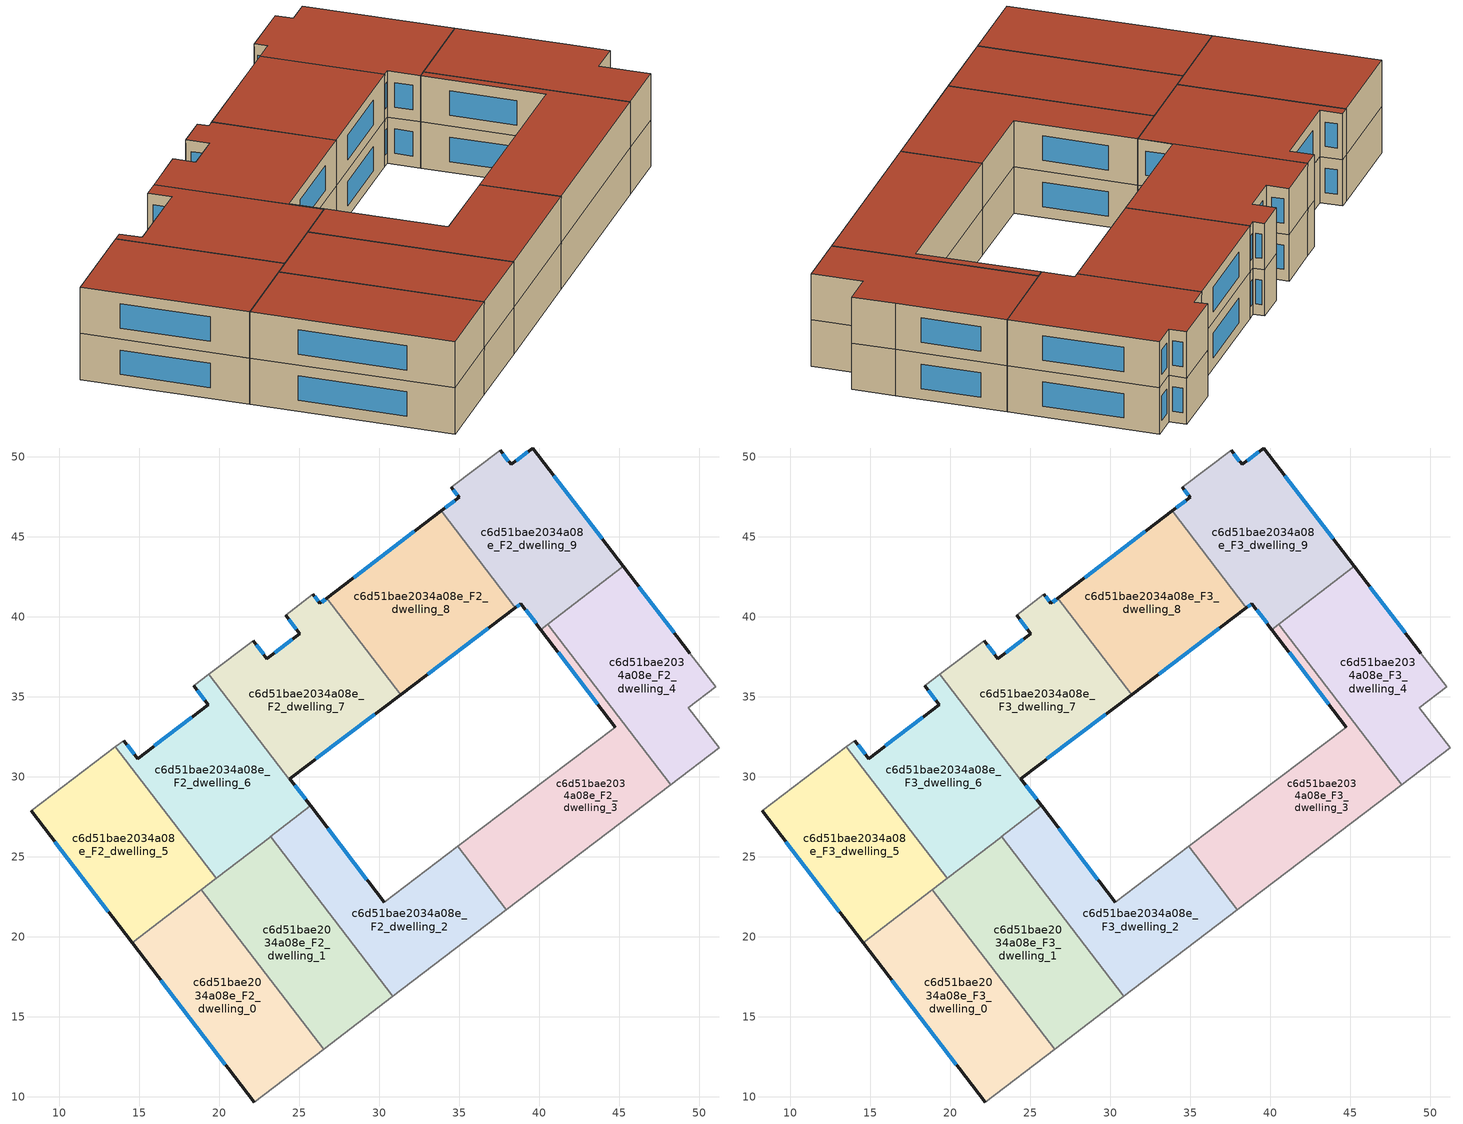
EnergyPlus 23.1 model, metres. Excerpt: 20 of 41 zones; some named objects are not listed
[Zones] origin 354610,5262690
c6d51bae2034a08e_F2_dwelling_0
 floor to c6d51bae2034a08e_F1_dwelling_0 (EU_floor_Construction): 18.88,22.95 26.52,12.97 22.18,9.67 14.54,19.63 z6
 wall outside (EU_wall_Construction): 14.54,19.63 22.18,9.67 z6:9
 wall to c6d51bae2034a08e_F2_dwelling_1 (EU_wall_Construction): 26.52,12.97 18.88,22.95 z6:9
 wall adiabatic (EU_wall_Construction): 22.18,9.67 26.52,12.97 z6:9
 wall to c6d51bae2034a08e_F2_dwelling_5 (EU_wall_Construction): 18.88,22.95 14.54,19.63 z6:9
 window (EU_Window_Construction): 16.34,17.29 20.38,12.01 z6.7:8.3
c6d51bae2034a08e_F2_dwelling_1
 floor to c6d51bae2034a08e_F1_dwelling_1 (EU_floor_Construction): 23.2,26.27 30.85,16.28 26.52,12.97 18.88,22.95 z6
 wall to c6d51bae2034a08e_F2_dwelling_2 (EU_wall_Construction): 30.85,16.28 23.2,26.27 z6:9
 wall adiabatic (EU_wall_Construction): 26.52,12.97 30.85,16.28 z6:9
 wall to c6d51bae2034a08e_F2_dwelling_6 (EU_wall_Construction): 23.2,26.27 19.8,23.66 z6:9
 wall to c6d51bae2034a08e_F2_dwelling_5 (EU_wall_Construction): 19.8,23.66 18.88,22.95 z6:9
c6d51bae2034a08e_F2_dwelling_2
 floor to c6d51bae2034a08e_F1_dwelling_2 (EU_floor_Construction): 34.92,25.64 37.96,21.68 30.85,16.28 23.2,26.27 25.71,28.19 30.32,22.16 z6
 wall outside (EU_wall_Construction): 30.32,22.16 25.71,28.19 z6:9
 wall adiabatic (EU_wall_Construction): 34.92,25.64 30.32,22.16 / 30.85,16.28 37.96,21.68 z6:9
 wall to c6d51bae2034a08e_F2_dwelling_3 (EU_wall_Construction): 37.96,21.68 34.92,25.64 z6:9
 wall to c6d51bae2034a08e_F2_dwelling_7 (EU_wall_Construction): 25.71,28.19 25.66,28.15 z6:9
 wall to c6d51bae2034a08e_F2_dwelling_6 (EU_wall_Construction): 25.66,28.15 23.2,26.27 z6:9
 window (EU_Window_Construction): 29.23,23.57 26.79,26.77 z6.7:8.3
c6d51bae2034a08e_F2_dwelling_3
 floor to c6d51bae2034a08e_F1_dwelling_3 (EU_floor_Construction): 44.76,33.11 40.11,39.21 40.54,39.54 48.23,29.5 37.96,21.68 34.92,25.64 z6
 wall outside (EU_wall_Construction): 40.11,39.21 44.76,33.11 z6:9
 wall to c6d51bae2034a08e_F2_dwelling_4 (EU_wall_Construction): 48.23,29.5 40.54,39.54 z6:9
 wall adiabatic (EU_wall_Construction): 37.96,21.68 48.23,29.5 / 44.76,33.11 34.92,25.64 z6:9
 wall to c6d51bae2034a08e_F2_dwelling_9 (EU_wall_Construction): 40.54,39.54 40.11,39.21 z6:9
 window (EU_Window_Construction): 41.2,37.78 43.67,34.54 z6.7:8.3
c6d51bae2034a08e_F2_dwelling_4
 floor to c6d51bae2034a08e_F1_dwelling_4 (EU_floor_Construction): 49.42,37.73 51.04,35.62 49.34,34.32 51.26,31.81 48.23,29.5 40.54,39.54 45.26,43.16 z6
 wall outside (EU_wall_Construction): 49.42,37.73 45.26,43.16 z6:9
 wall adiabatic (EU_wall_Construction): 48.23,29.5 51.26,31.81 49.34,34.32 51.04,35.62 49.42,37.73 z6:9
 wall to c6d51bae2034a08e_F2_dwelling_9 (EU_wall_Construction): 45.26,43.16 40.54,39.54 z6:9
 window (EU_Window_Construction): 48.44,39 46.24,41.88 z6.7:8.3
c6d51bae2034a08e_F2_dwelling_5
 floor to c6d51bae2034a08e_F1_dwelling_5 (EU_floor_Construction): 13.51,31.87 19.8,23.66 14.54,19.63 8.24,27.86 z6
 wall outside (EU_wall_Construction): 8.24,27.86 14.54,19.63 z6:9
 wall to c6d51bae2034a08e_F2_dwelling_6 (EU_wall_Construction): 19.8,23.66 13.51,31.87 z6:9
 wall adiabatic (EU_wall_Construction): 13.51,31.87 8.24,27.86 z6:9
 window (EU_Window_Construction): 9.72,25.93 13.07,21.57 z6.7:8.3
c6d51bae2034a08e_F2_dwelling_6
 floor to c6d51bae2034a08e_F1_dwelling_6 (EU_floor_Construction): 19.34,36.4 25.66,28.15 19.8,23.66 13.51,31.87 14.03,32.27 14.9,31.15 19.3,34.5 18.4,35.68 z6
 wall outside (EU_wall_Construction): 18.4,35.68 19.3,34.5 14.9,31.15 14.03,32.27 z6:9
 wall adiabatic (EU_wall_Construction): 14.03,32.27 13.51,31.87 / 19.34,36.4 18.4,35.68 z6:9
 wall to c6d51bae2034a08e_F2_dwelling_7 (EU_wall_Construction): 25.66,28.15 19.34,36.4 z6:9
 window (EU_Window_Construction): 14.69,31.41 14.24,32 / 18.27,33.72 15.93,31.93 / 18.61,35.41 19.09,34.78 z6.7:8.3
c6d51bae2034a08e_F2_dwelling_7
 floor to c6d51bae2034a08e_F1_dwelling_7 (EU_floor_Construction): 26.72,41.17 31.34,35.13 24.41,29.89 25.71,28.19 25.66,28.15 19.34,36.4 22.12,38.52 22.98,37.39 25.04,38.96 24.15,40.11 25.86,41.42 26.3,40.85 z6
 wall outside (EU_wall_Construction): 24.15,40.11 25.04,38.96 22.98,37.39 22.12,38.52 / 26.72,41.17 26.3,40.85 25.86,41.42 / 25.71,28.19 24.41,29.89 31.34,35.13 z6:9
 wall adiabatic (EU_wall_Construction): 25.86,41.42 24.15,40.11 / 22.12,38.52 19.34,36.4 z6:9
 wall to c6d51bae2034a08e_F2_dwelling_8 (EU_wall_Construction): 31.34,35.13 26.72,41.17 z6:9
 window (EU_Window_Construction): 24.36,39.84 24.83,39.23 / 26.19,40.98 25.96,41.28 / 26.62,41.09 26.39,40.92 / 26.04,31.12 29.71,33.9 / 25.4,28.59 24.72,29.49 / 22.78,37.66 22.33,38.25 / 24.55,38.59 23.47,37.76 z6.7:8.3
c6d51bae2034a08e_F2_dwelling_8
 floor to c6d51bae2034a08e_F1_dwelling_8 (EU_floor_Construction): 33.88,46.62 38.52,40.57 31.34,35.13 26.72,41.17 z6
 wall outside (EU_wall_Construction): 33.88,46.62 26.72,41.17 / 31.34,35.13 38.52,40.57 z6:9
 wall to c6d51bae2034a08e_F2_dwelling_9 (EU_wall_Construction): 38.52,40.57 33.88,46.62 z6:9
 window (EU_Window_Construction): 32.2,45.34 28.4,42.45 / 33.02,36.41 36.83,39.29 z6.7:8.3
c6d51bae2034a08e_F2_dwelling_9
 floor to c6d51bae2034a08e_F1_dwelling_9 (EU_floor_Construction): 39.6,50.56 45.26,43.16 40.11,39.21 38.86,40.84 38.52,40.57 33.88,46.62 35,47.47 34.51,48.11 37.56,50.42 38.24,49.54 z6
 wall outside (EU_wall_Construction): 45.26,43.16 39.6,50.56 38.24,49.54 37.56,50.42 / 38.52,40.57 38.86,40.84 40.11,39.21 / 34.51,48.11 35,47.47 33.88,46.62 z6:9
 wall adiabatic (EU_wall_Construction): 37.56,50.42 34.51,48.11 z6:9
 window (EU_Window_Construction): 38.08,49.74 37.72,50.21 / 39.28,50.32 38.56,49.78 / 43.93,44.9 40.93,48.82 / 39.16,40.45 39.81,39.59 / 38.6,40.63 38.78,40.77 / 34.74,47.27 34.15,46.82 / 34.62,47.96 34.88,47.62 z6.7:8.3
c6d51bae2034a08e_F3_dwelling_0
 floor to c6d51bae2034a08e_F2_dwelling_0 (EU_floor_Construction): 18.88,22.95 26.52,12.97 22.18,9.67 14.54,19.63 z9
 wall outside (EU_wall_Construction): 14.54,19.63 22.18,9.67 z9:12
 wall to c6d51bae2034a08e_F3_dwelling_1 (EU_wall_Construction): 26.52,12.97 18.88,22.95 z9:12
 wall adiabatic (EU_wall_Construction): 22.18,9.67 26.52,12.97 z9:12
 wall to c6d51bae2034a08e_F3_dwelling_5 (EU_wall_Construction): 18.88,22.95 14.54,19.63 z9:12
 window (EU_Window_Construction): 16.34,17.29 20.38,12.01 z9.7:11.3
 roof outside (EU_roof_Construction): 26.52,12.97 18.88,22.95 14.54,19.63 22.18,9.67 z12
c6d51bae2034a08e_F3_dwelling_1
 floor to c6d51bae2034a08e_F2_dwelling_1 (EU_floor_Construction): 23.2,26.27 30.85,16.28 26.52,12.97 18.88,22.95 z9
 wall to c6d51bae2034a08e_F3_dwelling_2 (EU_wall_Construction): 30.85,16.28 23.2,26.27 z9:12
 wall adiabatic (EU_wall_Construction): 26.52,12.97 30.85,16.28 z9:12
 wall to c6d51bae2034a08e_F3_dwelling_6 (EU_wall_Construction): 23.2,26.27 19.8,23.66 z9:12
 wall to c6d51bae2034a08e_F3_dwelling_5 (EU_wall_Construction): 19.8,23.66 18.88,22.95 z9:12
 roof outside (EU_roof_Construction): 30.85,16.28 23.2,26.27 18.88,22.95 26.52,12.97 z12
c6d51bae2034a08e_F3_dwelling_2
 floor to c6d51bae2034a08e_F2_dwelling_2 (EU_floor_Construction): 34.92,25.64 37.96,21.68 30.85,16.28 23.2,26.27 25.71,28.19 30.32,22.16 z9
 wall outside (EU_wall_Construction): 30.32,22.16 25.71,28.19 z9:12
 wall adiabatic (EU_wall_Construction): 34.92,25.64 30.32,22.16 / 30.85,16.28 37.96,21.68 z9:12
 wall to c6d51bae2034a08e_F3_dwelling_3 (EU_wall_Construction): 37.96,21.68 34.92,25.64 z9:12
 wall to c6d51bae2034a08e_F3_dwelling_7 (EU_wall_Construction): 25.71,28.19 25.66,28.15 z9:12
 wall to c6d51bae2034a08e_F3_dwelling_6 (EU_wall_Construction): 25.66,28.15 23.2,26.27 z9:12
 window (EU_Window_Construction): 29.23,23.57 26.79,26.77 z9.7:11.3
 roof outside (EU_roof_Construction): 37.96,21.68 34.92,25.64 30.32,22.16 25.71,28.19 23.2,26.27 30.85,16.28 z12
c6d51bae2034a08e_F3_dwelling_3
 floor to c6d51bae2034a08e_F2_dwelling_3 (EU_floor_Construction): 44.76,33.11 40.11,39.21 40.54,39.54 48.23,29.5 37.96,21.68 34.92,25.64 z9
 wall outside (EU_wall_Construction): 40.11,39.21 44.76,33.11 z9:12
 wall to c6d51bae2034a08e_F3_dwelling_4 (EU_wall_Construction): 48.23,29.5 40.54,39.54 z9:12
 wall adiabatic (EU_wall_Construction): 37.96,21.68 48.23,29.5 / 44.76,33.11 34.92,25.64 z9:12
 wall to c6d51bae2034a08e_F3_dwelling_9 (EU_wall_Construction): 40.54,39.54 40.11,39.21 z9:12
 window (EU_Window_Construction): 41.2,37.78 43.67,34.54 z9.7:11.3
 roof outside (EU_roof_Construction): 48.23,29.5 40.54,39.54 40.11,39.21 44.76,33.11 34.92,25.64 37.96,21.68 z12
c6d51bae2034a08e_F3_dwelling_4
 floor to c6d51bae2034a08e_F2_dwelling_4 (EU_floor_Construction): 49.42,37.73 51.04,35.62 49.34,34.32 51.26,31.81 48.23,29.5 40.54,39.54 45.26,43.16 z9
 wall outside (EU_wall_Construction): 49.42,37.73 45.26,43.16 z9:12
 wall adiabatic (EU_wall_Construction): 48.23,29.5 51.26,31.81 49.34,34.32 51.04,35.62 49.42,37.73 z9:12
 wall to c6d51bae2034a08e_F3_dwelling_9 (EU_wall_Construction): 45.26,43.16 40.54,39.54 z9:12
 window (EU_Window_Construction): 48.44,39 46.24,41.88 z9.7:11.3
 roof outside (EU_roof_Construction): 51.26,31.81 49.34,34.32 51.04,35.62 49.42,37.73 45.26,43.16 40.54,39.54 48.23,29.5 z12
c6d51bae2034a08e_F3_dwelling_5
 floor to c6d51bae2034a08e_F2_dwelling_5 (EU_floor_Construction): 13.51,31.87 19.8,23.66 14.54,19.63 8.24,27.86 z9
 wall outside (EU_wall_Construction): 8.24,27.86 14.54,19.63 z9:12
 wall to c6d51bae2034a08e_F3_dwelling_6 (EU_wall_Construction): 19.8,23.66 13.51,31.87 z9:12
 wall adiabatic (EU_wall_Construction): 13.51,31.87 8.24,27.86 z9:12
 window (EU_Window_Construction): 9.72,25.93 13.07,21.57 z9.7:11.3
 roof outside (EU_roof_Construction): 19.8,23.66 13.51,31.87 8.24,27.86 14.54,19.63 z12
c6d51bae2034a08e_F3_dwelling_6
 floor to c6d51bae2034a08e_F2_dwelling_6 (EU_floor_Construction): 19.34,36.4 25.66,28.15 19.8,23.66 13.51,31.87 14.03,32.27 14.9,31.15 19.3,34.5 18.4,35.68 z9
 wall outside (EU_wall_Construction): 18.4,35.68 19.3,34.5 14.9,31.15 14.03,32.27 z9:12
 wall adiabatic (EU_wall_Construction): 14.03,32.27 13.51,31.87 / 19.34,36.4 18.4,35.68 z9:12
 wall to c6d51bae2034a08e_F3_dwelling_7 (EU_wall_Construction): 25.66,28.15 19.34,36.4 z9:12
 window (EU_Window_Construction): 14.69,31.41 14.24,32 / 18.27,33.72 15.93,31.93 / 18.61,35.41 19.09,34.78 z9.7:11.3
 roof outside (EU_roof_Construction): 25.66,28.15 19.34,36.4 18.4,35.68 19.3,34.5 14.9,31.15 14.03,32.27 13.51,31.87 19.8,23.66 z12
c6d51bae2034a08e_F3_dwelling_7
 floor to c6d51bae2034a08e_F2_dwelling_7 (EU_floor_Construction): 26.72,41.17 31.34,35.13 24.41,29.89 25.71,28.19 25.66,28.15 19.34,36.4 22.12,38.52 22.98,37.39 25.04,38.96 24.15,40.11 25.86,41.42 26.3,40.85 z9
 wall outside (EU_wall_Construction): 24.15,40.11 25.04,38.96 22.98,37.39 22.12,38.52 / 26.72,41.17 26.3,40.85 25.86,41.42 / 25.71,28.19 24.41,29.89 31.34,35.13 z9:12
 wall adiabatic (EU_wall_Construction): 25.86,41.42 24.15,40.11 / 22.12,38.52 19.34,36.4 z9:12
 wall to c6d51bae2034a08e_F3_dwelling_8 (EU_wall_Construction): 31.34,35.13 26.72,41.17 z9:12
 window (EU_Window_Construction): 24.36,39.84 24.83,39.23 / 26.19,40.98 25.96,41.28 / 26.62,41.09 26.39,40.92 / 26.04,31.12 29.71,33.9 / 25.4,28.59 24.72,29.49 / 22.78,37.66 22.33,38.25 / 24.55,38.59 23.47,37.76 z9.7:11.3
 roof outside (EU_roof_Construction): 25.71,28.19 24.41,29.89 31.34,35.13 26.72,41.17 26.3,40.85 25.86,41.42 24.15,40.11 25.04,38.96 22.98,37.39 22.12,38.52 19.34,36.4 25.66,28.15 z12
c6d51bae2034a08e_F3_dwelling_8
 floor to c6d51bae2034a08e_F2_dwelling_8 (EU_floor_Construction): 33.88,46.62 38.52,40.57 31.34,35.13 26.72,41.17 z9
 wall outside (EU_wall_Construction): 33.88,46.62 26.72,41.17 / 31.34,35.13 38.52,40.57 z9:12
 wall to c6d51bae2034a08e_F3_dwelling_9 (EU_wall_Construction): 38.52,40.57 33.88,46.62 z9:12
 window (EU_Window_Construction): 32.2,45.34 28.4,42.45 / 33.02,36.41 36.83,39.29 z9.7:11.3
 roof outside (EU_roof_Construction): 38.52,40.57 33.88,46.62 26.72,41.17 31.34,35.13 z12
c6d51bae2034a08e_F3_dwelling_9
 floor to c6d51bae2034a08e_F2_dwelling_9 (EU_floor_Construction): 39.6,50.56 45.26,43.16 40.11,39.21 38.86,40.84 38.52,40.57 33.88,46.62 35,47.47 34.51,48.11 37.56,50.42 38.24,49.54 z9
 wall outside (EU_wall_Construction): 45.26,43.16 39.6,50.56 38.24,49.54 37.56,50.42 / 38.52,40.57 38.86,40.84 40.11,39.21 / 34.51,48.11 35,47.47 33.88,46.62 z9:12
 wall adiabatic (EU_wall_Construction): 37.56,50.42 34.51,48.11 z9:12
 window (EU_Window_Construction): 38.08,49.74 37.72,50.21 / 39.28,50.32 38.56,49.78 / 43.93,44.9 40.93,48.82 / 39.16,40.45 39.81,39.59 / 38.6,40.63 38.78,40.77 / 34.74,47.27 34.15,46.82 / 34.62,47.96 34.88,47.62 z9.7:11.3
 roof outside (EU_roof_Construction): 45.26,43.16 39.6,50.56 38.24,49.54 37.56,50.42 34.51,48.11 35,47.47 33.88,46.62 38.52,40.57 38.86,40.84 40.11,39.21 z12
[Building]
EU S2 Campaign: North Axis=0; Terrain=City; Solar Distribution=FullExterior
[Site:Location]
Budapest.Ferenc.Liszt.Intl.AP: Latitude=47.437; Longitude=19.256; Time Zone=1; Elevation=185
[SizingPeriod:WeatherFileDays]
AnnualSizingPeriod: Begin Month=1; Begin Day of Month=1; End Month=12; End Day of Month=31; Day of Week for Start Day=Monday; Use Weather File Daylight Saving Period=No; Use Weather File Rain and Snow Indicators=No
[MATERIAL]
EU_InternalMass_Material: Roughness=MediumRough; Thickness=0.1; Conductivity=1; Density=1800; Specific Heat=900; Thermal Absorptance=0.9; Solar Absorptance=0.7; Visible Absorptance=0.7
[MATERIAL:NOMASS] Roughness=MediumRough; Thermal Absorptance=0.9; Solar Absorptance=0.7; Visible Absorptance=0.7
Name | Thermal Resistance
EU_wall_NoMass | 0.832559
EU_roof_NoMass | 1.39638
EU_floor_NoMass | 0.872794
[WINDOWMATERIAL:SIMPLEGLAZINGSYSTEM]
EU_Window_SimpleGlazing: UFactor=2.79869; Solar Heat Gain Coefficient=0.75; Visible Transmittance=0.75
[CONSTRUCTION]
EU_wall_Construction: EU_wall_NoMass
EU_roof_Construction: EU_roof_NoMass
EU_floor_Construction: EU_floor_NoMass
EU_Window_Construction: EU_Window_SimpleGlazing
EU_InternalMass_Construction: EU_InternalMass_Material
[ZONE] Type=1; Multiplier=1; Ceiling Height=autocalculate; Floor Area=autocalculate; Part of Total Floor Area=Yes
Name | Volume
c6d51bae2034a08e_F2_dwelling_0; c6d51bae2034a08e_F3_dwelling_0 | 205.599
c6d51bae2034a08e_F2_dwelling_1; c6d51bae2034a08e_F3_dwelling_1 | 205.588
c6d51bae2034a08e_F2_dwelling_2; c6d51bae2034a08e_F3_dwelling_2 | 205.608
c6d51bae2034a08e_F2_dwelling_3; c6d51bae2034a08e_F3_dwelling_3 | 205.602
c6d51bae2034a08e_F2_dwelling_4; c6d51bae2034a08e_F3_dwelling_4 | 205.616
c6d51bae2034a08e_F2_dwelling_5; c6d51bae2034a08e_F3_dwelling_5 | 205.603
c6d51bae2034a08e_F2_dwelling_6; c6d51bae2034a08e_F3_dwelling_6 | 205.595
c6d51bae2034a08e_F2_dwelling_7; c6d51bae2034a08e_F3_dwelling_7; c6d51bae2034a08e_F2_dwelling_9; c6d51bae2034a08e_F3_dwelling_9 | 205.614
c6d51bae2034a08e_F2_dwelling_8; c6d51bae2034a08e_F3_dwelling_8 | 205.618
[INTERNALMASS] Construction=EU_InternalMass_Construction
Name | Zone or ZoneList | Surface Area
c6d51bae2034a08e_F2_dwelling_0_EU_InternalMass | c6d51bae2034a08e_F2_dwelling_0 | 68.533
c6d51bae2034a08e_F2_dwelling_1_EU_InternalMass | c6d51bae2034a08e_F2_dwelling_1 | 68.5294
c6d51bae2034a08e_F2_dwelling_2_EU_InternalMass | c6d51bae2034a08e_F2_dwelling_2 | 68.5361
c6d51bae2034a08e_F2_dwelling_3_EU_InternalMass | c6d51bae2034a08e_F2_dwelling_3 | 68.5341
c6d51bae2034a08e_F2_dwelling_4_EU_InternalMass | c6d51bae2034a08e_F2_dwelling_4 | 68.5385
c6d51bae2034a08e_F2_dwelling_5_EU_InternalMass | c6d51bae2034a08e_F2_dwelling_5 | 68.5344
c6d51bae2034a08e_F2_dwelling_6_EU_InternalMass | c6d51bae2034a08e_F2_dwelling_6 | 68.5315
c6d51bae2034a08e_F2_dwelling_7_EU_InternalMass | c6d51bae2034a08e_F2_dwelling_7 | 68.5377
c6d51bae2034a08e_F2_dwelling_8_EU_InternalMass | c6d51bae2034a08e_F2_dwelling_8 | 68.5392
c6d51bae2034a08e_F2_dwelling_9_EU_InternalMass | c6d51bae2034a08e_F2_dwelling_9 | 68.5381
c6d51bae2034a08e_F3_dwelling_0_EU_InternalMass | c6d51bae2034a08e_F3_dwelling_0 | 68.533
c6d51bae2034a08e_F3_dwelling_1_EU_InternalMass | c6d51bae2034a08e_F3_dwelling_1 | 68.5294
c6d51bae2034a08e_F3_dwelling_2_EU_InternalMass | c6d51bae2034a08e_F3_dwelling_2 | 68.5361
c6d51bae2034a08e_F3_dwelling_3_EU_InternalMass | c6d51bae2034a08e_F3_dwelling_3 | 68.5341
c6d51bae2034a08e_F3_dwelling_4_EU_InternalMass | c6d51bae2034a08e_F3_dwelling_4 | 68.5385
c6d51bae2034a08e_F3_dwelling_5_EU_InternalMass | c6d51bae2034a08e_F3_dwelling_5 | 68.5344
c6d51bae2034a08e_F3_dwelling_6_EU_InternalMass | c6d51bae2034a08e_F3_dwelling_6 | 68.5315
c6d51bae2034a08e_F3_dwelling_7_EU_InternalMass | c6d51bae2034a08e_F3_dwelling_7 | 68.5377
c6d51bae2034a08e_F3_dwelling_8_EU_InternalMass | c6d51bae2034a08e_F3_dwelling_8 | 68.5392
c6d51bae2034a08e_F3_dwelling_9_EU_InternalMass | c6d51bae2034a08e_F3_dwelling_9 | 68.5381
[OTHEREQUIPMENT] Fuel Type=Electricity; Design Level Calculation Method=Watts/Area; Power per Zone Floor Area=1; Fraction Latent=0; Fraction Radiant=0; Fraction Lost=0; Carbon Dioxide Generation Rate=0; EndUse Subcategory=EU_Step8_InternalGains
Name | Zone or ZoneList or Space or SpaceList | Schedule
EU_Step8_InternalGain_c6d51bae2034a08e_F2_dwelling_0_f000 | c6d51bae2034a08e_F2_dwelling_0 | EU_Step8_GainSchedule_c6d51bae2034a08e_F2_dwelling_0_f000
EU_Step8_InternalGain_c6d51bae2034a08e_F2_dwelling_1_f000 | c6d51bae2034a08e_F2_dwelling_1 | EU_Step8_GainSchedule_c6d51bae2034a08e_F2_dwelling_1_f000
EU_Step8_InternalGain_c6d51bae2034a08e_F2_dwelling_2_f000 | c6d51bae2034a08e_F2_dwelling_2 | EU_Step8_GainSchedule_c6d51bae2034a08e_F2_dwelling_2_f000
EU_Step8_InternalGain_c6d51bae2034a08e_F2_dwelling_3_f000 | c6d51bae2034a08e_F2_dwelling_3 | EU_Step8_GainSchedule_c6d51bae2034a08e_F2_dwelling_3_f000
EU_Step8_InternalGain_c6d51bae2034a08e_F2_dwelling_4_f000 | c6d51bae2034a08e_F2_dwelling_4 | EU_Step8_GainSchedule_c6d51bae2034a08e_F2_dwelling_4_f000
EU_Step8_InternalGain_c6d51bae2034a08e_F2_dwelling_5_f000 | c6d51bae2034a08e_F2_dwelling_5 | EU_Step8_GainSchedule_c6d51bae2034a08e_F2_dwelling_5_f000
EU_Step8_InternalGain_c6d51bae2034a08e_F2_dwelling_6_f000 | c6d51bae2034a08e_F2_dwelling_6 | EU_Step8_GainSchedule_c6d51bae2034a08e_F2_dwelling_6_f000
EU_Step8_InternalGain_c6d51bae2034a08e_F2_dwelling_7_f000 | c6d51bae2034a08e_F2_dwelling_7 | EU_Step8_GainSchedule_c6d51bae2034a08e_F2_dwelling_7_f000
EU_Step8_InternalGain_c6d51bae2034a08e_F2_dwelling_8_f000 | c6d51bae2034a08e_F2_dwelling_8 | EU_Step8_GainSchedule_c6d51bae2034a08e_F2_dwelling_8_f000
EU_Step8_InternalGain_c6d51bae2034a08e_F2_dwelling_9_f000 | c6d51bae2034a08e_F2_dwelling_9 | EU_Step8_GainSchedule_c6d51bae2034a08e_F2_dwelling_9_f000
EU_Step8_InternalGain_c6d51bae2034a08e_F3_dwelling_0_f000 | c6d51bae2034a08e_F3_dwelling_0 | EU_Step8_GainSchedule_c6d51bae2034a08e_F3_dwelling_0_f000
EU_Step8_InternalGain_c6d51bae2034a08e_F3_dwelling_1_f000 | c6d51bae2034a08e_F3_dwelling_1 | EU_Step8_GainSchedule_c6d51bae2034a08e_F3_dwelling_1_f000
EU_Step8_InternalGain_c6d51bae2034a08e_F3_dwelling_2_f000 | c6d51bae2034a08e_F3_dwelling_2 | EU_Step8_GainSchedule_c6d51bae2034a08e_F3_dwelling_2_f000
EU_Step8_InternalGain_c6d51bae2034a08e_F3_dwelling_3_f000 | c6d51bae2034a08e_F3_dwelling_3 | EU_Step8_GainSchedule_c6d51bae2034a08e_F3_dwelling_3_f000
EU_Step8_InternalGain_c6d51bae2034a08e_F3_dwelling_4_f000 | c6d51bae2034a08e_F3_dwelling_4 | EU_Step8_GainSchedule_c6d51bae2034a08e_F3_dwelling_4_f000
EU_Step8_InternalGain_c6d51bae2034a08e_F3_dwelling_5_f000 | c6d51bae2034a08e_F3_dwelling_5 | EU_Step8_GainSchedule_c6d51bae2034a08e_F3_dwelling_5_f000
EU_Step8_InternalGain_c6d51bae2034a08e_F3_dwelling_6_f000 | c6d51bae2034a08e_F3_dwelling_6 | EU_Step8_GainSchedule_c6d51bae2034a08e_F3_dwelling_6_f000
EU_Step8_InternalGain_c6d51bae2034a08e_F3_dwelling_7_f000 | c6d51bae2034a08e_F3_dwelling_7 | EU_Step8_GainSchedule_c6d51bae2034a08e_F3_dwelling_7_f000
EU_Step8_InternalGain_c6d51bae2034a08e_F3_dwelling_8_f000 | c6d51bae2034a08e_F3_dwelling_8 | EU_Step8_GainSchedule_c6d51bae2034a08e_F3_dwelling_8_f000
EU_Step8_InternalGain_c6d51bae2034a08e_F3_dwelling_9_f000 | c6d51bae2034a08e_F3_dwelling_9 | EU_Step8_GainSchedule_c6d51bae2034a08e_F3_dwelling_9_f000
[ZONEVENTILATION:DESIGNFLOWRATE] Schedule=EU_AlwaysOn; Design Flow Rate Calculation Method=AirChanges/Hour; Air Changes per Hour=0.475469; Ventilation Type=Natural; Fan Pressure Rise=0; Fan Total Efficiency=1; Constant Term Coefficient=1; Temperature Term Coefficient=0; Velocity Term Coefficient=0; Velocity Squared Term Coefficient=0; Minimum Indoor Temperature=-100; Maximum Indoor Temperature=100; Delta Temperature=-100; Minimum Outdoor Temperature=-100; Maximum Outdoor Temperature=100; Maximum Wind Speed=40
Name | Zone or ZoneList or Space or SpaceList
EU_ConstantAir_c6d51bae2034a08e_F2_dwelling_0 | c6d51bae2034a08e_F2_dwelling_0
EU_ConstantAir_c6d51bae2034a08e_F2_dwelling_1 | c6d51bae2034a08e_F2_dwelling_1
EU_ConstantAir_c6d51bae2034a08e_F2_dwelling_2 | c6d51bae2034a08e_F2_dwelling_2
EU_ConstantAir_c6d51bae2034a08e_F2_dwelling_3 | c6d51bae2034a08e_F2_dwelling_3
EU_ConstantAir_c6d51bae2034a08e_F2_dwelling_4 | c6d51bae2034a08e_F2_dwelling_4
EU_ConstantAir_c6d51bae2034a08e_F2_dwelling_5 | c6d51bae2034a08e_F2_dwelling_5
EU_ConstantAir_c6d51bae2034a08e_F2_dwelling_6 | c6d51bae2034a08e_F2_dwelling_6
EU_ConstantAir_c6d51bae2034a08e_F2_dwelling_7 | c6d51bae2034a08e_F2_dwelling_7
EU_ConstantAir_c6d51bae2034a08e_F2_dwelling_8 | c6d51bae2034a08e_F2_dwelling_8
EU_ConstantAir_c6d51bae2034a08e_F2_dwelling_9 | c6d51bae2034a08e_F2_dwelling_9
EU_ConstantAir_c6d51bae2034a08e_F3_dwelling_0 | c6d51bae2034a08e_F3_dwelling_0
EU_ConstantAir_c6d51bae2034a08e_F3_dwelling_1 | c6d51bae2034a08e_F3_dwelling_1
EU_ConstantAir_c6d51bae2034a08e_F3_dwelling_2 | c6d51bae2034a08e_F3_dwelling_2
EU_ConstantAir_c6d51bae2034a08e_F3_dwelling_3 | c6d51bae2034a08e_F3_dwelling_3
EU_ConstantAir_c6d51bae2034a08e_F3_dwelling_4 | c6d51bae2034a08e_F3_dwelling_4
EU_ConstantAir_c6d51bae2034a08e_F3_dwelling_5 | c6d51bae2034a08e_F3_dwelling_5
EU_ConstantAir_c6d51bae2034a08e_F3_dwelling_6 | c6d51bae2034a08e_F3_dwelling_6
EU_ConstantAir_c6d51bae2034a08e_F3_dwelling_7 | c6d51bae2034a08e_F3_dwelling_7
EU_ConstantAir_c6d51bae2034a08e_F3_dwelling_8 | c6d51bae2034a08e_F3_dwelling_8
EU_ConstantAir_c6d51bae2034a08e_F3_dwelling_9 | c6d51bae2034a08e_F3_dwelling_9
[HVACTEMPLATE:ZONE:IDEALLOADSAIRSYSTEM] System Availability Schedule=EU_AlwaysOn; Maximum Heating Supply Air Temperature=50; Minimum Cooling Supply Air Temperature=13; Maximum Heating Supply Air Humidity Ratio=0.0156; Minimum Cooling Supply Air Humidity Ratio=0.0077; Heating Limit=NoLimit; Cooling Limit=NoLimit; Heating Availability Schedule=EU_AlwaysOn; Cooling Availability Schedule=EU_CoolingOff; Dehumidification Control Type=ConstantSensibleHeatRatio; Cooling Sensible Heat Ratio=0.7; Dehumidification Setpoint=60; Humidification Control Type=None; Humidification Setpoint=30; Outdoor Air Method=None; Outdoor Air Flow Rate per Person=0.00944; Outdoor Air Flow Rate per Zone Floor Area=0; Outdoor Air Flow Rate per Zone=0; Demand Controlled Ventilation Type=None; Outdoor Air Economizer Type=NoEconomizer; Heat Recovery Type=None; Sensible Heat Recovery Effectiveness=0.7; Latent Heat Recovery Effectiveness=0.65
Name | Template Thermostat
c6d51bae2034a08e_F2_dwelling_0 | EU_HeatOnly_c6d51bae2034a08e_F2_dwelling_0
c6d51bae2034a08e_F2_dwelling_1 | EU_HeatOnly_c6d51bae2034a08e_F2_dwelling_1
c6d51bae2034a08e_F2_dwelling_2 | EU_HeatOnly_c6d51bae2034a08e_F2_dwelling_2
c6d51bae2034a08e_F2_dwelling_3 | EU_HeatOnly_c6d51bae2034a08e_F2_dwelling_3
c6d51bae2034a08e_F2_dwelling_4 | EU_HeatOnly_c6d51bae2034a08e_F2_dwelling_4
c6d51bae2034a08e_F2_dwelling_5 | EU_HeatOnly_c6d51bae2034a08e_F2_dwelling_5
c6d51bae2034a08e_F2_dwelling_6 | EU_HeatOnly_c6d51bae2034a08e_F2_dwelling_6
c6d51bae2034a08e_F2_dwelling_7 | EU_HeatOnly_c6d51bae2034a08e_F2_dwelling_7
c6d51bae2034a08e_F2_dwelling_8 | EU_HeatOnly_c6d51bae2034a08e_F2_dwelling_8
c6d51bae2034a08e_F2_dwelling_9 | EU_HeatOnly_c6d51bae2034a08e_F2_dwelling_9
c6d51bae2034a08e_F3_dwelling_0 | EU_HeatOnly_c6d51bae2034a08e_F3_dwelling_0
c6d51bae2034a08e_F3_dwelling_1 | EU_HeatOnly_c6d51bae2034a08e_F3_dwelling_1
c6d51bae2034a08e_F3_dwelling_2 | EU_HeatOnly_c6d51bae2034a08e_F3_dwelling_2
c6d51bae2034a08e_F3_dwelling_3 | EU_HeatOnly_c6d51bae2034a08e_F3_dwelling_3
c6d51bae2034a08e_F3_dwelling_4 | EU_HeatOnly_c6d51bae2034a08e_F3_dwelling_4
c6d51bae2034a08e_F3_dwelling_5 | EU_HeatOnly_c6d51bae2034a08e_F3_dwelling_5
c6d51bae2034a08e_F3_dwelling_6 | EU_HeatOnly_c6d51bae2034a08e_F3_dwelling_6
c6d51bae2034a08e_F3_dwelling_7 | EU_HeatOnly_c6d51bae2034a08e_F3_dwelling_7
c6d51bae2034a08e_F3_dwelling_8 | EU_HeatOnly_c6d51bae2034a08e_F3_dwelling_8
c6d51bae2034a08e_F3_dwelling_9 | EU_HeatOnly_c6d51bae2034a08e_F3_dwelling_9
[SIZING:ZONE] Zone Cooling Design Supply Air Temperature Input Method=SupplyAirTemperature; Zone Cooling Design Supply Air Temperature=13; Zone Heating Design Supply Air Temperature Input Method=SupplyAirTemperature; Zone Heating Design Supply Air Temperature=50; Zone Cooling Design Supply Air Humidity Ratio=0.008; Zone Heating Design Supply Air Humidity Ratio=0.008; Cooling Design Air Flow Method=DesignDay; Cooling Design Air Flow Rate=0; Cooling Minimum Air Flow per Zone Floor Area=0.000762; Cooling Minimum Air Flow=0; Cooling Minimum Air Flow Fraction=0.2; Heating Design Air Flow Method=DesignDay; Heating Design Air Flow Rate=0; Heating Maximum Air Flow per Zone Floor Area=0.002032; Heating Maximum Air Flow=0.141576; Heating Maximum Air Flow Fraction=0.3; Account for Dedicated Outdoor Air System=No; Dedicated Outdoor Air System Control Strategy=NeutralSupplyAir; Dedicated Outdoor Air Low Setpoint Temperature for Design=autosize; Dedicated Outdoor Air High Setpoint Temperature for Design=autosize; Zone Load Sizing Method=Sensible Load Only No Latent Load; Zone Latent Cooling Design Supply Air Humidity Ratio Input Method=HumidityRatioDifference; Zone Cooling Design Supply Air Humidity Ratio Difference=0.005; Zone Latent Heating Design Supply Air Humidity Ratio Input Method=HumidityRatioDifference; Zone Humidification Design Supply Air Humidity Ratio Difference=0.005
c6d51bae2034a08e_F2_dwelling_0; c6d51bae2034a08e_F2_dwelling_1; c6d51bae2034a08e_F2_dwelling_2; c6d51bae2034a08e_F2_dwelling_3; c6d51bae2034a08e_F2_dwelling_4; c6d51bae2034a08e_F2_dwelling_5; c6d51bae2034a08e_F2_dwelling_6; c6d51bae2034a08e_F2_dwelling_7; c6d51bae2034a08e_F2_dwelling_8; c6d51bae2034a08e_F2_dwelling_9; c6d51bae2034a08e_F3_dwelling_0; c6d51bae2034a08e_F3_dwelling_1; c6d51bae2034a08e_F3_dwelling_2; c6d51bae2034a08e_F3_dwelling_3; c6d51bae2034a08e_F3_dwelling_4; c6d51bae2034a08e_F3_dwelling_5; c6d51bae2034a08e_F3_dwelling_6; c6d51bae2034a08e_F3_dwelling_7; c6d51bae2034a08e_F3_dwelling_8; c6d51bae2034a08e_F3_dwelling_9
[SCHEDULE:CONSTANT]
Name | Hourly Value
EU_AlwaysOn | 1
EU_CoolingOff | 0
[SCHEDULE:FILE] Column Number=1; Rows to Skip at Top=0; Number of Hours of Data=8760; Column Separator=Comma; Interpolate to Timestep=No; Minutes per Item=60; Adjust Schedule for Daylight Savings=Yes
Name | File
EU_Step8_GainSchedule_c6d51bae2034a08e_F2_dwelling_0_f000 | ../../schedules/c6d51bae2034a08e/c6d51bae2034a08e_F2_dwelling_0_f000_gain.csv
EU_Step8_GainSchedule_c6d51bae2034a08e_F2_dwelling_1_f000 | ../../schedules/c6d51bae2034a08e/c6d51bae2034a08e_F2_dwelling_1_f000_gain.csv
EU_Step8_GainSchedule_c6d51bae2034a08e_F2_dwelling_2_f000 | ../../schedules/c6d51bae2034a08e/c6d51bae2034a08e_F2_dwelling_2_f000_gain.csv
EU_Step8_GainSchedule_c6d51bae2034a08e_F2_dwelling_3_f000 | ../../schedules/c6d51bae2034a08e/c6d51bae2034a08e_F2_dwelling_3_f000_gain.csv
EU_Step8_GainSchedule_c6d51bae2034a08e_F2_dwelling_4_f000 | ../../schedules/c6d51bae2034a08e/c6d51bae2034a08e_F2_dwelling_4_f000_gain.csv
EU_Step8_GainSchedule_c6d51bae2034a08e_F2_dwelling_5_f000 | ../../schedules/c6d51bae2034a08e/c6d51bae2034a08e_F2_dwelling_5_f000_gain.csv
EU_Step8_GainSchedule_c6d51bae2034a08e_F2_dwelling_6_f000 | ../../schedules/c6d51bae2034a08e/c6d51bae2034a08e_F2_dwelling_6_f000_gain.csv
EU_Step8_GainSchedule_c6d51bae2034a08e_F2_dwelling_7_f000 | ../../schedules/c6d51bae2034a08e/c6d51bae2034a08e_F2_dwelling_7_f000_gain.csv
EU_Step8_GainSchedule_c6d51bae2034a08e_F2_dwelling_8_f000 | ../../schedules/c6d51bae2034a08e/c6d51bae2034a08e_F2_dwelling_8_f000_gain.csv
EU_Step8_GainSchedule_c6d51bae2034a08e_F2_dwelling_9_f000 | ../../schedules/c6d51bae2034a08e/c6d51bae2034a08e_F2_dwelling_9_f000_gain.csv
EU_Step8_GainSchedule_c6d51bae2034a08e_F3_dwelling_0_f000 | ../../schedules/c6d51bae2034a08e/c6d51bae2034a08e_F3_dwelling_0_f000_gain.csv
EU_Step8_GainSchedule_c6d51bae2034a08e_F3_dwelling_1_f000 | ../../schedules/c6d51bae2034a08e/c6d51bae2034a08e_F3_dwelling_1_f000_gain.csv
EU_Step8_GainSchedule_c6d51bae2034a08e_F3_dwelling_2_f000 | ../../schedules/c6d51bae2034a08e/c6d51bae2034a08e_F3_dwelling_2_f000_gain.csv
EU_Step8_GainSchedule_c6d51bae2034a08e_F3_dwelling_3_f000 | ../../schedules/c6d51bae2034a08e/c6d51bae2034a08e_F3_dwelling_3_f000_gain.csv
EU_Step8_GainSchedule_c6d51bae2034a08e_F3_dwelling_4_f000 | ../../schedules/c6d51bae2034a08e/c6d51bae2034a08e_F3_dwelling_4_f000_gain.csv
EU_Step8_GainSchedule_c6d51bae2034a08e_F3_dwelling_5_f000 | ../../schedules/c6d51bae2034a08e/c6d51bae2034a08e_F3_dwelling_5_f000_gain.csv
EU_Step8_GainSchedule_c6d51bae2034a08e_F3_dwelling_6_f000 | ../../schedules/c6d51bae2034a08e/c6d51bae2034a08e_F3_dwelling_6_f000_gain.csv
EU_Step8_GainSchedule_c6d51bae2034a08e_F3_dwelling_7_f000 | ../../schedules/c6d51bae2034a08e/c6d51bae2034a08e_F3_dwelling_7_f000_gain.csv
EU_Step8_GainSchedule_c6d51bae2034a08e_F3_dwelling_8_f000 | ../../schedules/c6d51bae2034a08e/c6d51bae2034a08e_F3_dwelling_8_f000_gain.csv
EU_Step8_GainSchedule_c6d51bae2034a08e_F3_dwelling_9_f000 | ../../schedules/c6d51bae2034a08e/c6d51bae2034a08e_F3_dwelling_9_f000_gain.csv
